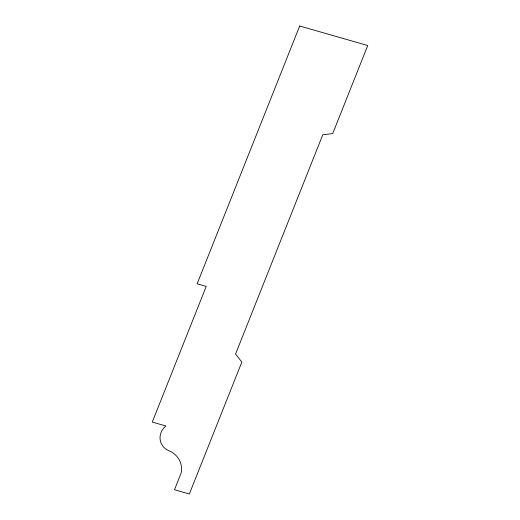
<?xml version="1.0" encoding="UTF-8"?>
<svg xmlns="http://www.w3.org/2000/svg" width="520" height="520" viewBox="0 0 520 520"><rect width="100%" height="100%" fill="white"/><g stroke="black" fill="none" stroke-linecap="round" stroke-linejoin="round"><path stroke-width="0.78" d="M299.689 26L197.145 283.81L206.219 286.416L152.263 422.071L165.867 425.978A16.738 15.061 -16 0 0 170.216 451.288A23.465 21.105 -16 0 1 181.109 473.103L174.499 489.736L189.358 494L241.846 362.043L235.553 354.062L322.777 134.765L332.709 133.601L367.738 45.532L299.689 26"/></g></svg>
